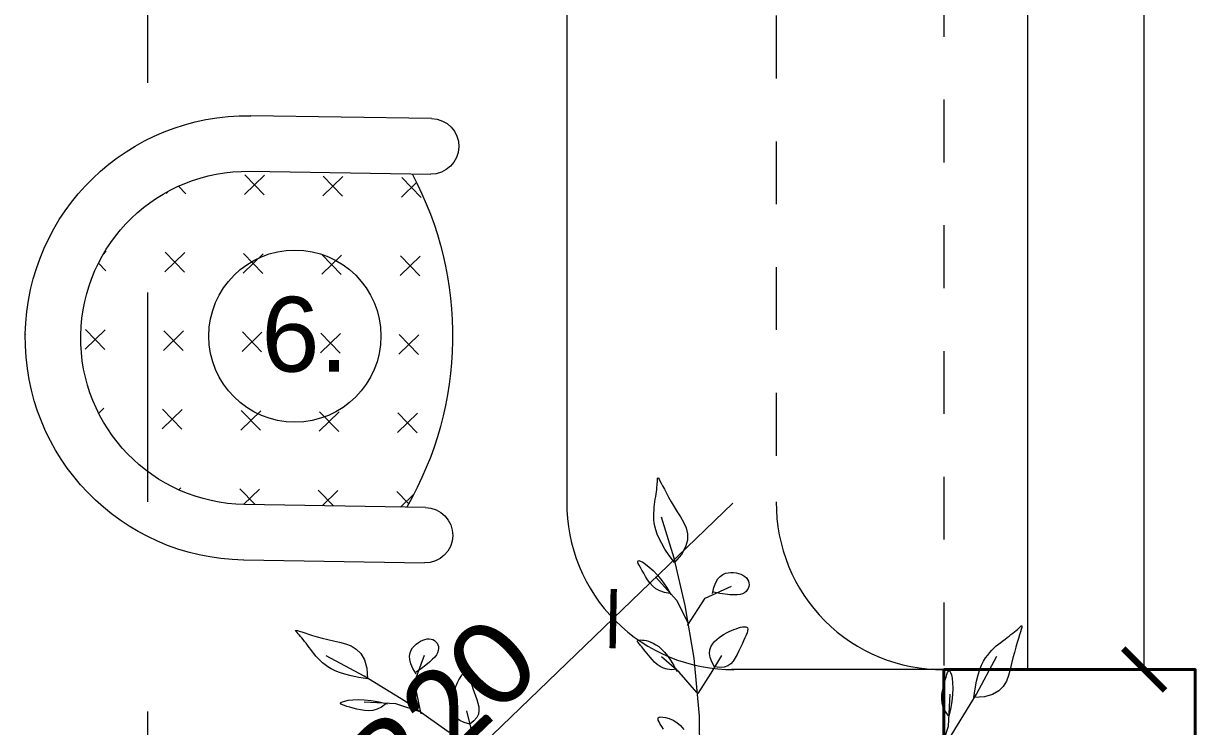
# Model space of a CAD drawing. Header units: centimetres. Extents: x -26724 to 60145, y -23645 to 6771.
# Drawn here: x -19324.9 to -19185.6, y -2460.1 to -2376.2 of the extents above; entities that cross this region are included whole.
import ezdxf

# ---------------------------------------------------------------- set-up
doc = ezdxf.new("R2010")
doc.units = ezdxf.units.CM
for name, pattern in [('AUSGEZOGEN', [0]), ('DALEKOVOD_VN', [5, 2.5, -2.5]), ('PUNKT2_S9', [0.35, 0.15, -0.1, 0, -0.1])]:
    doc.linetypes.add(name, pattern=pattern)
doc.layers.add('3.IZGLED 2', color=7, linetype='Continuous', lineweight=9, true_color=0x4a4a4a)
for name, color, linetype, lineweight in [('4.KOTE', 88, 'Continuous', 15), ('Moebel', 252, 'PUNKT2_S9', 13), ('namestaj', 8, 'Continuous', 9), ('namjestaj', 150, 'Continuous', 5), ('zid', 7, 'Continuous', 40)]:
    doc.layers.add(name, color=color, linetype=linetype, lineweight=lineweight)
doc.layers.add('pozicije', color=7, linetype='Continuous')
doc.styles.add('0.15', font='arial.ttf', dxfattribs={"height": 0.15})
doc.styles.get("Standard").update_dxf_attribs({"font": 'calibri.ttf'})
doc.dimstyles.new('ja 1 50', dxfattribs={"dimtxt": 10, "dimasz": 5, "dimexe": 5, "dimexo": 5, "dimgap": 1, "dimtad": 1, "dimdec": 0, "dimtxsty": 'Standard', "dimblk": 'ARCHTICK', "dimcen": 2.5, "dimclrd": 256, "dimclrt": 7, "dimadec": 0, "dimazin": 0, "dimtfac": 1, "dimtdec": 0, "dimtix": 1, "dimtmove": 1, "dimatfit": 3, "dimldrblk": 'ARCHTICK', "dimfxl": 10, "dimfxlon": 1, "dimlwd": 0, "dimlwe": 9, "dimarcsym": 0})

# ---------------------------------------------------------------- blocks, each defined once
blk = doc.blocks.new('ggggt')
at = {"layer": 'Moebel', "color": 91, "linetype": 'AUSGEZOGEN', "lineweight": 18, "transparency": 33554687}
for p, q in [((1566.51, 2052.95, 13.5), (1566.53, 2053.17, 13.5)), ((1566.53, 2053.17, 13.5), (1566.54, 2053.36, 13.5)), ((1566.54, 2053.36, 13.5), (1566.55, 2053.54, 13.5)), ((1566.55, 2053.68, 13.5), (1566.56, 2053.78, 13.5)), ((1566.55, 2053.54, 13.5), (1566.55, 2053.68, 13.5)), ((1566.56, 2053.78, 13.5), (1566.58, 2053.84, 13.5)), ((1566.58, 2053.84, 13.5), (1566.61, 2053.85, 13.5)), ((1566.61, 2053.85, 13.5), (1566.67, 2053.79, 13.5)), ((1566.67, 2053.79, 13.5), (1566.74, 2053.67, 13.5)), ((1566.74, 2053.67, 13.5), (1566.85, 2053.48, 13.5)), ((1566.85, 2053.48, 13.5), (1566.99, 2053.21, 13.5)), ((1566.99, 2053.21, 13.5), (1567.17, 2052.88, 13.5)), ((1566.35, 2051.6, 13.5), (1566.39, 2051.89, 13.5)), ((1566.39, 2051.89, 13.5), (1566.43, 2052.18, 13.5)), ((1566.43, 2052.18, 13.5), (1566.46, 2052.45, 13.5)), ((1566.46, 2052.45, 13.5), (1566.49, 2052.71, 13.5)), ((1566.49, 2052.71, 13.5), (1566.51, 2052.95, 13.5)), ((1567.17, 2052.88, 13.5), (1567.38, 2052.47, 13.5)), ((1567.38, 2052.47, 13.5), (1567.62, 2052.01, 13.5)), ((1567.62, 2052.01, 13.5), (1567.89, 2051.51, 13.5)), ((1566.18, 2050.32, 13.5), (1566.22, 2050.66, 13.5)), ((1566.22, 2050.66, 13.5), (1566.26, 2050.98, 13.5)), ((1566.26, 2050.98, 13.5), (1566.3, 2051.29, 13.5)), ((1566.3, 2051.29, 13.5), (1566.35, 2051.6, 13.5)), ((1567.89, 2051.51, 13.5), (1568.2, 2050.97, 13.5)), ((1568.2, 2050.97, 13.5), (1568.54, 2050.39, 13.5)), ((1568.54, 2050.39, 13.5), (1568.91, 2049.79, 13.5)), ((1566.13, 2049.63, 13.5), (1566.15, 2049.98, 13.5)), ((1566.13, 2049.26, 13.5), (1566.13, 2049.63, 13.5)), ((1566.14, 2048.88, 13.5), (1566.13, 2049.26, 13.5)), ((1566.15, 2049.98, 13.5), (1566.18, 2050.32, 13.5)), ((1568.54, 2044.24, 13.5), (1567.05, 2049.15, 13.5)), ((1568.91, 2049.79, 13.5), (1569.3, 2049.18, 13.5)), ((1569.3, 2049.18, 13.5), (1569.67, 2048.54, 13.5)), ((1566.18, 2048.48, 13.5), (1566.14, 2048.88, 13.5)), ((1566.25, 2048.07, 13.5), (1566.18, 2048.48, 13.5)), ((1566.36, 2047.62, 13.5), (1566.25, 2048.07, 13.5)), ((1566.52, 2047.13, 13.5), (1566.36, 2047.62, 13.5)), ((1569.67, 2048.54, 13.5), (1569.97, 2047.87, 13.5)), ((1569.97, 2047.87, 13.5), (1570.14, 2047.16, 13.5)), ((1566.75, 2046.6, 13.5), (1566.52, 2047.13, 13.5)), ((1567.06, 2046, 13.5), (1566.75, 2046.6, 13.5)), ((1570.14, 2046.4, 13.5), (1569.91, 2045.58, 13.5)), ((1570.14, 2047.16, 13.5), (1570.14, 2046.4, 13.5)), ((1567.45, 2045.33, 13.5), (1567.06, 2046, 13.5)), ((1567.96, 2044.57, 13.5), (1567.45, 2045.33, 13.5)), ((1569.91, 2045.58, 13.5), (1569.41, 2044.69, 13.5)), ((1564.23, 2043.81, 13.5), (1564.25, 2043.91, 13.5)), ((1564.27, 2043.63, 13.5), (1564.23, 2043.81, 13.5)), ((1564.25, 2043.91, 13.5), (1564.34, 2043.95, 13.5)), ((1564.38, 2043.41, 13.5), (1564.27, 2043.63, 13.5)), ((1564.34, 2043.95, 13.5), (1564.52, 2043.9, 13.5)), ((1564.52, 2043.13, 13.5), (1564.38, 2043.41, 13.5)), ((1564.52, 2043.9, 13.5), (1564.79, 2043.76, 13.5)), ((1564.79, 2043.76, 13.5), (1565.14, 2043.53, 13.5)), ((1565.14, 2043.53, 13.5), (1565.56, 2043.19, 13.5)), ((1568.59, 2043.72, 13.5), (1567.96, 2044.57, 13.5)), ((1569.88, 2038.61, 13.5), (1568.54, 2044.24, 13.5)), ((1569.41, 2044.69, 13.5), (1568.59, 2043.72, 13.5)), ((1568.59, 2043.72, 13.5), (1568.59, 2043.72, 13.5)), ((1564.7, 2042.8, 13.5), (1564.52, 2043.13, 13.5)), ((1564.91, 2042.45, 13.5), (1564.7, 2042.8, 13.5)), ((1565.13, 2042.06, 13.5), (1564.91, 2042.45, 13.5)), ((1565.37, 2041.67, 13.5), (1565.13, 2042.06, 13.5)), ((1565.56, 2043.19, 13.5), (1566.03, 2042.76, 13.5)), ((1566.03, 2042.76, 13.5), (1566.54, 2042.22, 13.5)), ((1568.86, 2039.2, 13.5), (1566.32, 2042.02, 13.5)), ((1566.54, 2042.22, 13.5), (1567.08, 2041.57, 13.5)), ((1573.77, 2041.77, 13.5), (1574.05, 2042.08, 13.5)), ((1574.05, 2042.08, 13.5), (1574.35, 2042.3, 13.5)), ((1574.35, 2042.3, 13.5), (1574.67, 2042.44, 13.5)), ((1574.67, 2042.44, 13.5), (1574.99, 2042.51, 13.5)), ((1574.99, 2042.51, 13.5), (1575.32, 2042.54, 13.5)), ((1575.32, 2042.54, 13.5), (1575.64, 2042.53, 13.5)), ((1575.64, 2042.53, 13.5), (1575.94, 2042.49, 13.5)), ((1575.94, 2042.49, 13.5), (1576.24, 2042.42, 13.5)), ((1576.24, 2042.42, 13.5), (1576.51, 2042.32, 13.5)), ((1576.51, 2042.32, 13.5), (1576.76, 2042.2, 13.5)), ((1576.76, 2042.2, 13.5), (1576.98, 2042.05, 13.5)), ((1576.98, 2042.05, 13.5), (1577.16, 2041.89, 13.5)), ((1565.65, 2041.29, 13.5), (1565.37, 2041.67, 13.5)), ((1565.98, 2040.93, 13.5), (1565.65, 2041.29, 13.5)), ((1566.37, 2040.6, 13.5), (1565.98, 2040.93, 13.5)), ((1567.08, 2041.57, 13.5), (1567.62, 2040.79, 13.5)), ((1567.62, 2040.79, 13.5), (1568.16, 2039.9, 13.5)), ((1572.26, 2039.48, 13.5), (1575.37, 2040.9, 13.5)), ((1573.11, 2040.05, 13.5), (1573.29, 2040.76, 13.5)), ((1573.29, 2040.76, 13.5), (1573.51, 2041.33, 13.5)), ((1573.51, 2041.33, 13.5), (1573.77, 2041.77, 13.5)), ((1577.16, 2041.89, 13.5), (1577.31, 2041.7, 13.5)), ((1577.38, 2040.64, 13.5), (1577.27, 2040.45, 13.5)), ((1577.31, 2041.7, 13.5), (1577.41, 2041.5, 13.5)), ((1577.45, 2040.85, 13.5), (1577.38, 2040.64, 13.5)), ((1577.41, 2041.5, 13.5), (1577.47, 2041.29, 13.5)), ((1577.48, 2041.07, 13.5), (1577.45, 2040.85, 13.5)), ((1577.47, 2041.29, 13.5), (1577.48, 2041.07, 13.5)), ((1566.83, 2040.34, 13.5), (1566.37, 2040.6, 13.5)), ((1567.38, 2040.15, 13.5), (1566.83, 2040.34, 13.5)), ((1568.02, 2040.04, 13.5), (1567.38, 2040.15, 13.5)), ((1570.13, 2036.23, 13.5), (1572.26, 2039.48, 13.5)), ((1573.99, 2040.05, 13.5), (1573.25, 2040.19, 13.5)), ((1574.64, 2039.95, 13.5), (1573.99, 2040.05, 13.5)), ((1575.2, 2039.89, 13.5), (1574.64, 2039.95, 13.5)), ((1575.67, 2039.86, 13.5), (1575.2, 2039.89, 13.5)), ((1576.08, 2039.88, 13.5), (1575.67, 2039.86, 13.5)), ((1576.41, 2039.92, 13.5), (1576.08, 2039.88, 13.5)), ((1576.7, 2040.01, 13.5), (1576.41, 2039.92, 13.5)), ((1576.93, 2040.12, 13.5), (1576.7, 2040.01, 13.5)), ((1577.12, 2040.27, 13.5), (1576.93, 2040.12, 13.5)), ((1577.27, 2040.45, 13.5), (1577.12, 2040.27, 13.5)), ((1570.28, 2036.37, 13.5), (1568.86, 2039.2, 13.5)), ((1570.94, 2032.32, 13.5), (1569.88, 2038.61, 13.5)), ((1523.38, 2035.6, 13.5), (1523.4, 2035.63, 13.5)), ((1523.41, 2035.54, 13.5), (1523.38, 2035.6, 13.5)), ((1523.4, 2035.63, 13.5), (1523.48, 2035.63, 13.5)), ((1523.48, 2035.47, 13.5), (1523.41, 2035.54, 13.5)), ((1523.48, 2035.63, 13.5), (1523.61, 2035.6, 13.5)), ((1523.57, 2035.36, 13.5), (1523.48, 2035.47, 13.5)), ((1523.69, 2035.24, 13.5), (1523.57, 2035.36, 13.5)), ((1523.61, 2035.6, 13.5), (1523.82, 2035.54, 13.5)), ((1523.82, 2035.09, 13.5), (1523.69, 2035.24, 13.5)), ((1523.82, 2035.54, 13.5), (1524.11, 2035.45, 13.5)), ((1523.96, 2034.92, 13.5), (1523.82, 2035.09, 13.5)), ((1524.11, 2035.45, 13.5), (1524.48, 2035.33, 13.5)), ((1524.48, 2035.33, 13.5), (1524.91, 2035.19, 13.5)), ((1524.91, 2035.19, 13.5), (1525.41, 2035.04, 13.5)), ((1574.21, 2034.98, 13.5), (1574.5, 2035.17, 13.5)), ((1574.5, 2035.17, 13.5), (1574.8, 2035.33, 13.5)), ((1574.8, 2035.33, 13.5), (1575.1, 2035.48, 13.5)), ((1575.1, 2035.48, 13.5), (1575.39, 2035.61, 13.5)), ((1575.39, 2035.61, 13.5), (1575.68, 2035.73, 13.5)), ((1575.68, 2035.73, 13.5), (1575.96, 2035.83, 13.5)), ((1575.96, 2035.83, 13.5), (1576.23, 2035.92, 13.5)), ((1576.23, 2035.92, 13.5), (1576.48, 2036, 13.5)), ((1576.48, 2036, 13.5), (1576.71, 2036.05, 13.5)), ((1576.71, 2036.05, 13.5), (1576.91, 2036.07, 13.5)), ((1576.91, 2036.07, 13.5), (1577.08, 2036.06, 13.5)), ((1577.14, 2035.06, 13.5), (1577, 2034.73, 13.5)), ((1577.08, 2036.06, 13.5), (1577.21, 2036.02, 13.5)), ((1577.24, 2035.35, 13.5), (1577.14, 2035.06, 13.5)), ((1577.21, 2036.02, 13.5), (1577.29, 2035.93, 13.5)), ((1577.31, 2035.59, 13.5), (1577.24, 2035.35, 13.5)), ((1577.29, 2035.93, 13.5), (1577.33, 2035.78, 13.5)), ((1577.33, 2035.78, 13.5), (1577.31, 2035.59, 13.5)), ((1608.51, 2034.95, 13.5), (1608.74, 2035.13, 13.5)), ((1608.74, 2035.13, 13.5), (1608.96, 2035.3, 13.5)), ((1608.96, 2035.3, 13.5), (1609.16, 2035.46, 13.5)), ((1609.16, 2035.46, 13.5), (1609.34, 2035.61, 13.5)), ((1609.34, 2035.61, 13.5), (1609.51, 2035.75, 13.5)), ((1609.51, 2035.75, 13.5), (1609.66, 2035.88, 13.5)), ((1609.76, 2035.1, 13.5), (1609.62, 2034.66, 13.5)), ((1609.66, 2035.88, 13.5), (1609.79, 2036, 13.5)), ((1609.87, 2035.46, 13.5), (1609.76, 2035.1, 13.5)), ((1609.79, 2036, 13.5), (1609.89, 2036.1, 13.5)), ((1609.96, 2035.75, 13.5), (1609.87, 2035.46, 13.5)), ((1609.89, 2036.1, 13.5), (1609.97, 2036.16, 13.5)), ((1610.02, 2035.96, 13.5), (1609.96, 2035.75, 13.5)), ((1609.97, 2036.16, 13.5), (1610.02, 2036.19, 13.5)), ((1610.02, 2036.19, 13.5), (1610.05, 2036.17, 13.5)), ((1610.05, 2036.1, 13.5), (1610.02, 2035.96, 13.5)), ((1610.05, 2036.17, 13.5), (1610.05, 2036.1, 13.5)), ((1524.12, 2034.73, 13.5), (1523.96, 2034.92, 13.5)), ((1524.28, 2034.53, 13.5), (1524.12, 2034.73, 13.5)), ((1524.45, 2034.31, 13.5), (1524.28, 2034.53, 13.5)), ((1524.62, 2034.09, 13.5), (1524.45, 2034.31, 13.5)), ((1524.8, 2033.85, 13.5), (1524.62, 2034.09, 13.5)), ((1524.99, 2033.6, 13.5), (1524.8, 2033.85, 13.5)), ((1525.41, 2035.04, 13.5), (1525.96, 2034.88, 13.5)), ((1525.96, 2034.88, 13.5), (1526.56, 2034.71, 13.5)), ((1526.56, 2034.71, 13.5), (1527.21, 2034.55, 13.5)), ((1527.21, 2034.55, 13.5), (1527.89, 2034.38, 13.5)), ((1527.89, 2034.38, 13.5), (1528.6, 2034.23, 13.5)), ((1528.6, 2034.23, 13.5), (1529.31, 2034.04, 13.5)), ((1529.31, 2034.04, 13.5), (1530, 2033.77, 13.5)), ((1530, 2033.77, 13.5), (1530.62, 2033.39, 13.5)), ((1537.34, 2033.54, 13.5), (1537.55, 2033.78, 13.5)), ((1537.55, 2033.78, 13.5), (1537.78, 2034, 13.5)), ((1537.78, 2034, 13.5), (1538.03, 2034.19, 13.5)), ((1538.03, 2034.19, 13.5), (1538.29, 2034.35, 13.5)), ((1538.29, 2034.35, 13.5), (1538.55, 2034.47, 13.5)), ((1538.55, 2034.47, 13.5), (1538.81, 2034.56, 13.5)), ((1538.81, 2034.56, 13.5), (1539.07, 2034.62, 13.5)), ((1539.07, 2034.62, 13.5), (1539.32, 2034.63, 13.5)), ((1539.32, 2034.63, 13.5), (1539.55, 2034.6, 13.5)), ((1539.55, 2034.6, 13.5), (1539.77, 2034.53, 13.5)), ((1539.77, 2034.53, 13.5), (1539.96, 2034.42, 13.5)), ((1539.96, 2034.42, 13.5), (1540.12, 2034.28, 13.5)), ((1540.12, 2034.28, 13.5), (1540.26, 2034.1, 13.5)), ((1540.26, 2034.1, 13.5), (1540.36, 2033.91, 13.5)), ((1540.36, 2033.91, 13.5), (1540.41, 2033.69, 13.5)), ((1540.41, 2033.69, 13.5), (1540.43, 2033.46, 13.5)), ((1564.17, 2034.34, 13.5), (1564.19, 2034.38, 13.5)), ((1564.19, 2034.28, 13.5), (1564.17, 2034.34, 13.5)), ((1564.19, 2034.38, 13.5), (1564.23, 2034.42, 13.5)), ((1564.22, 2034.21, 13.5), (1564.19, 2034.28, 13.5)), ((1564.28, 2034.13, 13.5), (1564.22, 2034.21, 13.5)), ((1564.23, 2034.42, 13.5), (1564.31, 2034.45, 13.5)), ((1564.36, 2034.04, 13.5), (1564.28, 2034.13, 13.5)), ((1564.31, 2034.45, 13.5), (1564.42, 2034.47, 13.5)), ((1564.45, 2033.93, 13.5), (1564.36, 2034.04, 13.5)), ((1564.42, 2034.47, 13.5), (1564.58, 2034.49, 13.5)), ((1564.55, 2033.81, 13.5), (1564.45, 2033.93, 13.5)), ((1564.67, 2033.67, 13.5), (1564.55, 2033.81, 13.5)), ((1564.58, 2034.49, 13.5), (1564.76, 2034.48, 13.5)), ((1564.8, 2033.51, 13.5), (1564.67, 2033.67, 13.5)), ((1564.76, 2034.48, 13.5), (1564.97, 2034.46, 13.5)), ((1564.97, 2034.46, 13.5), (1565.21, 2034.42, 13.5)), ((1565.21, 2034.42, 13.5), (1565.47, 2034.34, 13.5)), ((1565.47, 2034.34, 13.5), (1565.75, 2034.24, 13.5)), ((1565.75, 2034.24, 13.5), (1566.05, 2034.1, 13.5)), ((1566.05, 2034.1, 13.5), (1566.37, 2033.92, 13.5)), ((1566.37, 2033.92, 13.5), (1566.7, 2033.69, 13.5)), ((1566.7, 2033.69, 13.5), (1567.04, 2033.4, 13.5)), ((1572.81, 2033.3, 13.5), (1572.93, 2033.67, 13.5)), ((1572.93, 2033.67, 13.5), (1573.12, 2034, 13.5)), ((1573.12, 2034, 13.5), (1573.36, 2034.29, 13.5)), ((1573.36, 2034.29, 13.5), (1573.64, 2034.54, 13.5)), ((1573.64, 2034.54, 13.5), (1573.92, 2034.77, 13.5)), ((1573.92, 2034.77, 13.5), (1574.21, 2034.98, 13.5)), ((1576.65, 2033.99, 13.5), (1576.45, 2033.59, 13.5)), ((1576.83, 2034.38, 13.5), (1576.65, 2033.99, 13.5)), ((1577, 2034.73, 13.5), (1576.83, 2034.38, 13.5)), ((1606.73, 2033.54, 13.5), (1606.99, 2033.77, 13.5)), ((1606.99, 2033.77, 13.5), (1607.25, 2033.99, 13.5)), ((1607.25, 2033.99, 13.5), (1607.52, 2034.2, 13.5)), ((1607.52, 2034.2, 13.5), (1607.77, 2034.39, 13.5)), ((1607.77, 2034.39, 13.5), (1608.03, 2034.58, 13.5)), ((1608.03, 2034.58, 13.5), (1608.27, 2034.77, 13.5)), ((1608.27, 2034.77, 13.5), (1608.51, 2034.95, 13.5)), ((1609.47, 2034.17, 13.5), (1609.31, 2033.62, 13.5)), ((1609.62, 2034.66, 13.5), (1609.47, 2034.17, 13.5)), ((1525.18, 2033.35, 13.5), (1524.99, 2033.6, 13.5)), ((1525.38, 2033.09, 13.5), (1525.18, 2033.35, 13.5)), ((1525.58, 2032.83, 13.5), (1525.38, 2033.09, 13.5)), ((1525.8, 2032.57, 13.5), (1525.58, 2032.83, 13.5)), ((1526.04, 2032.3, 13.5), (1525.8, 2032.57, 13.5)), ((1526.3, 2032.04, 13.5), (1526.04, 2032.3, 13.5)), ((1531.56, 2030.19, 13.5), (1527.03, 2032.61, 13.5)), ((1530.62, 2033.39, 13.5), (1531.16, 2032.86, 13.5)), ((1531.16, 2032.86, 13.5), (1531.58, 2032.12, 13.5)), ((1536.98, 2032.57, 13.5), (1537.03, 2032.94, 13.5)), ((1537, 2032.14, 13.5), (1536.98, 2032.57, 13.5)), ((1537.03, 2032.94, 13.5), (1537.16, 2033.26, 13.5)), ((1537.16, 2033.26, 13.5), (1537.34, 2033.54, 13.5)), ((1537.55, 2029.46, 13.5), (1538.75, 2032.67, 13.5)), ((1539.97, 2032.44, 13.5), (1539.69, 2032.15, 13.5)), ((1540.18, 2032.71, 13.5), (1539.97, 2032.44, 13.5)), ((1540.32, 2032.97, 13.5), (1540.18, 2032.71, 13.5)), ((1540.4, 2033.22, 13.5), (1540.32, 2032.97, 13.5)), ((1540.43, 2033.46, 13.5), (1540.4, 2033.22, 13.5)), ((1564.94, 2033.34, 13.5), (1564.8, 2033.51, 13.5)), ((1565.1, 2033.14, 13.5), (1564.94, 2033.34, 13.5)), ((1565.28, 2032.93, 13.5), (1565.1, 2033.14, 13.5)), ((1565.48, 2032.69, 13.5), (1565.28, 2032.93, 13.5)), ((1565.7, 2032.43, 13.5), (1565.48, 2032.69, 13.5)), ((1565.94, 2032.14, 13.5), (1565.7, 2032.43, 13.5)), ((1569.15, 2030.65, 13.5), (1567.03, 2032.48, 13.5)), ((1567.04, 2033.4, 13.5), (1567.39, 2033.04, 13.5)), ((1567.39, 2033.04, 13.5), (1567.75, 2032.6, 13.5)), ((1567.75, 2032.6, 13.5), (1568.12, 2032.07, 13.5)), ((1571.57, 2025.41, 13.5), (1570.94, 2032.32, 13.5)), ((1572.77, 2032.88, 13.5), (1572.81, 2033.3, 13.5)), ((1572.84, 2032.41, 13.5), (1572.77, 2032.88, 13.5)), ((1573.04, 2031.88, 13.5), (1572.84, 2032.41, 13.5)), ((1572.97, 2030.51, 13.5), (1574.25, 2032.63, 13.5)), ((1575.84, 2032.35, 13.5), (1575.6, 2031.97, 13.5)), ((1576.05, 2032.76, 13.5), (1575.84, 2032.35, 13.5)), ((1576.25, 2033.18, 13.5), (1576.05, 2032.76, 13.5)), ((1576.45, 2033.59, 13.5), (1576.25, 2033.18, 13.5)), ((1604.62, 2028.02, 13.5), (1607.04, 2032.55, 13.5)), ((1605.47, 2031.95, 13.5), (1605.71, 2032.34, 13.5)), ((1605.71, 2032.34, 13.5), (1605.96, 2032.69, 13.5)), ((1605.96, 2032.69, 13.5), (1606.21, 2033, 13.5)), ((1606.21, 2033, 13.5), (1606.47, 2033.28, 13.5)), ((1606.47, 2033.28, 13.5), (1606.73, 2033.54, 13.5)), ((1608.97, 2032.37, 13.5), (1608.81, 2031.69, 13.5)), ((1609.14, 2033.01, 13.5), (1608.97, 2032.37, 13.5)), ((1609.31, 2033.62, 13.5), (1609.14, 2033.01, 13.5)), ((1526.58, 2031.78, 13.5), (1526.3, 2032.04, 13.5)), ((1526.89, 2031.53, 13.5), (1526.58, 2031.78, 13.5)), ((1527.23, 2031.28, 13.5), (1526.89, 2031.53, 13.5)), ((1527.62, 2031.04, 13.5), (1527.23, 2031.28, 13.5)), ((1528.08, 2030.82, 13.5), (1527.62, 2031.04, 13.5)), ((1531.58, 2032.12, 13.5), (1531.86, 2031.13, 13.5)), ((1531.86, 2031.13, 13.5), (1531.95, 2029.86, 13.5)), ((1537.13, 2031.66, 13.5), (1537, 2032.14, 13.5)), ((1537.37, 2031.1, 13.5), (1537.13, 2031.66, 13.5)), ((1537.75, 2030.46, 13.5), (1537.37, 2031.1, 13.5)), ((1538.38, 2031.09, 13.5), (1537.75, 2030.66, 13.5)), ((1538.9, 2031.48, 13.5), (1538.38, 2031.09, 13.5)), ((1539.34, 2031.83, 13.5), (1538.9, 2031.48, 13.5)), ((1539.69, 2032.15, 13.5), (1539.34, 2031.83, 13.5)), ((1566.21, 2031.85, 13.5), (1565.94, 2032.14, 13.5)), ((1566.52, 2031.58, 13.5), (1566.21, 2031.85, 13.5)), ((1566.87, 2031.33, 13.5), (1566.52, 2031.58, 13.5)), ((1567.27, 2031.13, 13.5), (1566.87, 2031.33, 13.5)), ((1567.73, 2030.99, 13.5), (1567.27, 2031.13, 13.5)), ((1568.26, 2030.94, 13.5), (1567.73, 2030.99, 13.5)), ((1568.12, 2032.07, 13.5), (1568.49, 2031.44, 13.5)), ((1568.86, 2030.99, 13.5), (1568.26, 2030.94, 13.5)), ((1568.49, 2031.44, 13.5), (1568.86, 2030.71, 13.5)), ((1573.38, 2031.28, 13.5), (1573.04, 2031.88, 13.5)), ((1574.01, 2031.19, 13.5), (1573.38, 2031.28, 13.5)), ((1573.38, 2031.28, 13.5), (1573.38, 2031.28, 13.5)), ((1574.53, 2031.24, 13.5), (1574.01, 2031.19, 13.5)), ((1574.96, 2031.4, 13.5), (1574.53, 2031.24, 13.5)), ((1575.31, 2031.65, 13.5), (1574.96, 2031.4, 13.5)), ((1575.6, 2031.97, 13.5), (1575.31, 2031.65, 13.5)), ((1604.82, 2030.31, 13.5), (1605.02, 2030.95, 13.5)), ((1605.02, 2030.95, 13.5), (1605.24, 2031.49, 13.5)), ((1605.24, 2031.49, 13.5), (1605.47, 2031.95, 13.5)), ((1608.65, 2030.98, 13.5), (1608.46, 2030.26, 13.5)), ((1608.81, 2031.69, 13.5), (1608.65, 2030.98, 13.5)), ((1528.62, 2030.6, 13.5), (1528.08, 2030.82, 13.5)), ((1529.26, 2030.39, 13.5), (1528.62, 2030.6, 13.5)), ((1530.02, 2030.2, 13.5), (1529.26, 2030.39, 13.5)), ((1530.91, 2030.02, 13.5), (1530.02, 2030.2, 13.5)), ((1531.95, 2029.86, 13.5), (1530.91, 2030.02, 13.5)), ((1536.49, 2027.16, 13.5), (1531.56, 2030.19, 13.5)), ((1531.95, 2029.86, 13.5), (1531.95, 2029.86, 13.5)), ((1542.62, 2029.22, 13.5), (1542.75, 2029.5, 13.5)), ((1542.75, 2029.5, 13.5), (1542.87, 2029.75, 13.5)), ((1542.87, 2029.75, 13.5), (1543, 2029.98, 13.5)), ((1543, 2029.98, 13.5), (1543.12, 2030.18, 13.5)), ((1543.12, 2030.18, 13.5), (1543.25, 2030.34, 13.5)), ((1543.25, 2030.34, 13.5), (1543.37, 2030.45, 13.5)), ((1543.37, 2030.45, 13.5), (1543.5, 2030.51, 13.5)), ((1543.5, 2030.51, 13.5), (1543.62, 2030.5, 13.5)), ((1543.62, 2030.5, 13.5), (1543.75, 2030.43, 13.5)), ((1543.75, 2030.43, 13.5), (1543.87, 2030.28, 13.5)), ((1543.87, 2030.28, 13.5), (1544, 2030.06, 13.5)), ((1544, 2030.06, 13.5), (1544.13, 2029.78, 13.5)), ((1544.13, 2029.78, 13.5), (1544.26, 2029.45, 13.5)), ((1571.27, 2028.24, 13.5), (1569.15, 2030.65, 13.5)), ((1571.41, 2028.1, 13.5), (1572.97, 2030.51, 13.5)), ((1600.78, 2029.32, 13.5), (1600.89, 2029.72, 13.5)), ((1600.89, 2029.72, 13.5), (1600.99, 2030.07, 13.5)), ((1600.99, 2030.07, 13.5), (1601.09, 2030.37, 13.5)), ((1601.09, 2030.37, 13.5), (1601.18, 2030.61, 13.5)), ((1601.18, 2030.61, 13.5), (1601.27, 2030.76, 13.5)), ((1601.27, 2030.76, 13.5), (1601.35, 2030.82, 13.5)), ((1601.35, 2030.82, 13.5), (1601.44, 2030.78, 13.5)), ((1601.44, 2030.78, 13.5), (1601.53, 2030.62, 13.5)), ((1601.53, 2030.62, 13.5), (1601.63, 2030.33, 13.5)), ((1601.63, 2030.33, 13.5), (1601.71, 2029.92, 13.5)), ((1601.71, 2029.92, 13.5), (1601.78, 2029.39, 13.5)), ((1604.45, 2028.66, 13.5), (1604.62, 2029.56, 13.5)), ((1604.62, 2029.56, 13.5), (1604.82, 2030.31, 13.5)), ((1608.2, 2029.58, 13.5), (1607.82, 2028.95, 13.5)), ((1608.46, 2030.26, 13.5), (1608.2, 2029.58, 13.5)), ((1538.35, 2025.66, 13.5), (1537.55, 2029.46, 13.5)), ((1542.19, 2028, 13.5), (1542.28, 2028.32, 13.5)), ((1542.28, 2028.32, 13.5), (1542.39, 2028.64, 13.5)), ((1542.39, 2028.64, 13.5), (1542.5, 2028.94, 13.5)), ((1542.5, 2028.94, 13.5), (1542.62, 2029.22, 13.5)), ((1544.26, 2029.45, 13.5), (1544.39, 2029.08, 13.5)), ((1544.39, 2029.08, 13.5), (1544.53, 2028.68, 13.5)), ((1544.53, 2028.68, 13.5), (1544.68, 2028.26, 13.5)), ((1544.68, 2028.26, 13.5), (1544.83, 2027.83, 13.5)), ((1600.49, 2027.97, 13.5), (1600.57, 2028.44, 13.5)), ((1600.57, 2028.44, 13.5), (1600.67, 2028.89, 13.5)), ((1600.67, 2028.89, 13.5), (1600.78, 2029.32, 13.5)), ((1601.78, 2029.39, 13.5), (1601.8, 2028.75, 13.5)), ((1601.8, 2028.75, 13.5), (1601.78, 2028, 13.5)), ((1604.29, 2027.62, 13.5), (1604.45, 2028.66, 13.5)), ((1607.28, 2028.42, 13.5), (1606.54, 2027.99, 13.5)), ((1607.82, 2028.95, 13.5), (1607.28, 2028.42, 13.5)), ((1528.75, 2026.93, 13.5), (1528.79, 2027.02, 13.5)), ((1528.81, 2026.84, 13.5), (1528.75, 2026.93, 13.5)), ((1528.79, 2027.02, 13.5), (1528.96, 2027.11, 13.5)), ((1528.97, 2026.75, 13.5), (1528.81, 2026.84, 13.5)), ((1528.96, 2027.11, 13.5), (1529.24, 2027.2, 13.5)), ((1529.2, 2026.66, 13.5), (1528.97, 2026.75, 13.5)), ((1529.24, 2027.2, 13.5), (1529.66, 2027.29, 13.5)), ((1529.66, 2027.29, 13.5), (1530.19, 2027.35, 13.5)), ((1530.19, 2027.35, 13.5), (1530.83, 2027.38, 13.5)), ((1530.83, 2027.38, 13.5), (1531.57, 2027.36, 13.5)), ((1535.35, 2026.86, 13.5), (1531.55, 2027.06, 13.5)), ((1531.57, 2027.36, 13.5), (1532.41, 2027.27, 13.5)), ((1532.41, 2027.27, 13.5), (1533.34, 2027.11, 13.5)), ((1533.34, 2027.11, 13.5), (1534.35, 2026.86, 13.5)), ((1534.15, 2026.86, 13.5), (1533.63, 2026.48, 13.5)), ((1538.35, 2025.86, 13.5), (1535.35, 2026.86, 13.5)), ((1541.68, 2023.46, 13.5), (1536.49, 2027.16, 13.5)), ((1542.01, 2026.57, 13.5), (1542.02, 2026.94, 13.5)), ((1542.02, 2026.94, 13.5), (1542.05, 2027.31, 13.5)), ((1542.05, 2027.31, 13.5), (1542.11, 2027.66, 13.5)), ((1542.11, 2027.66, 13.5), (1542.19, 2028, 13.5)), ((1544.83, 2027.83, 13.5), (1544.99, 2027.39, 13.5)), ((1544.99, 2027.39, 13.5), (1545.12, 2026.95, 13.5)), ((1545.12, 2026.95, 13.5), (1545.22, 2026.51, 13.5)), ((1600.47, 2027.48, 13.5), (1600.49, 2027.97, 13.5)), ((1600.52, 2026.98, 13.5), (1600.47, 2027.48, 13.5)), ((1600.66, 2026.47, 13.5), (1600.52, 2026.98, 13.5)), ((1601.28, 2024.22, 13.5), (1601.48, 2028.02, 13.5)), ((1601.7, 2027.16, 13.5), (1601.54, 2026.23, 13.5)), ((1601.59, 2023.09, 13.5), (1604.62, 2028.02, 13.5)), ((1601.78, 2028, 13.5), (1601.7, 2027.16, 13.5)), ((1605.56, 2027.72, 13.5), (1604.29, 2027.62, 13.5)), ((1604.29, 2027.62, 13.5), (1604.29, 2027.62, 13.5)), ((1606.54, 2027.99, 13.5), (1605.56, 2027.72, 13.5)), ((1529.5, 2026.57, 13.5), (1529.2, 2026.66, 13.5)), ((1529.86, 2026.47, 13.5), (1529.5, 2026.57, 13.5)), ((1530.25, 2026.36, 13.5), (1529.86, 2026.47, 13.5)), ((1530.68, 2026.24, 13.5), (1530.25, 2026.36, 13.5)), ((1531.13, 2026.14, 13.5), (1530.68, 2026.24, 13.5)), ((1531.6, 2026.07, 13.5), (1531.13, 2026.14, 13.5)), ((1532.09, 2026.05, 13.5), (1531.6, 2026.07, 13.5)), ((1532.59, 2026.09, 13.5), (1532.09, 2026.05, 13.5)), ((1533.11, 2026.23, 13.5), (1532.59, 2026.09, 13.5)), ((1533.63, 2026.48, 13.5), (1533.11, 2026.23, 13.5)), ((1542.04, 2026.19, 13.5), (1542.01, 2026.57, 13.5)), ((1542.13, 2025.83, 13.5), (1542.04, 2026.19, 13.5)), ((1542.31, 2025.48, 13.5), (1542.13, 2025.83, 13.5)), ((1542.58, 2025.16, 13.5), (1542.31, 2025.48, 13.5)), ((1544.4, 2023.62, 13.5), (1543.8, 2026.02, 13.5)), ((1545.18, 2025.65, 13.5), (1544.99, 2025.24, 13.5)), ((1545.25, 2026.08, 13.5), (1545.18, 2025.65, 13.5)), ((1545.22, 2026.51, 13.5), (1545.25, 2026.08, 13.5)), ((1566.74, 2025.26, 13.5), (1566.91, 2025.3, 13.5)), ((1566.91, 2025.3, 13.5), (1567.18, 2025.28, 13.5)), ((1571.64, 2017.94, 13.5), (1571.57, 2025.41, 13.5)), ((1600.91, 2025.95, 13.5), (1600.66, 2026.47, 13.5)), ((1601.28, 2025.42, 13.5), (1600.91, 2025.95, 13.5)), ((1601.54, 2026.23, 13.5), (1601.28, 2025.22, 13.5)), ((1542.96, 2024.87, 13.5), (1542.58, 2025.16, 13.5)), ((1543.48, 2024.64, 13.5), (1542.96, 2024.87, 13.5)), ((1544.15, 2024.46, 13.5), (1543.48, 2024.64, 13.5)), ((1544.65, 2024.84, 13.5), (1544.15, 2024.46, 13.5)), ((1544.15, 2024.46, 13.5), (1544.15, 2024.46, 13.5)), ((1544.99, 2025.24, 13.5), (1544.65, 2024.84, 13.5)), ((1566.62, 2025.07, 13.5), (1566.64, 2025.19, 13.5)), ((1566.65, 2024.91, 13.5), (1566.62, 2025.07, 13.5)), ((1566.64, 2025.19, 13.5), (1566.74, 2025.26, 13.5)), ((1566.74, 2024.71, 13.5), (1566.65, 2024.91, 13.5)), ((1566.88, 2024.46, 13.5), (1566.74, 2024.71, 13.5)), ((1567.06, 2024.17, 13.5), (1566.88, 2024.46, 13.5)), ((1567.27, 2023.85, 13.5), (1567.06, 2024.17, 13.5)), ((1567.18, 2025.28, 13.5), (1567.53, 2025.22, 13.5)), ((1567.53, 2025.22, 13.5), (1567.95, 2025.11, 13.5)), ((1567.95, 2025.11, 13.5), (1568.41, 2024.92, 13.5)), ((1568.41, 2024.92, 13.5), (1568.87, 2024.65, 13.5)), ((1568.87, 2024.65, 13.5), (1569.32, 2024.29, 13.5)), ((1569.32, 2024.29, 13.5), (1569.72, 2023.82, 13.5)), ((1600.28, 2021.22, 13.5), (1601.28, 2024.22, 13.5))]:
    blk.add_line(p, q, dxfattribs=at)
blk = doc.blocks.new('gggddgdgd')
at = {"layer": 'namjestaj', "transparency": 33554687}
for p, q in [((1592.56, 1135.36, 13.5), (1614.15, 1135.7, 13.5)), ((1614.25, 1129.08, 13.5), (1592.67, 1128.74, 13.5)), ((1593.83, 1125.96, 13.5), (1596.13, 1128.34, 13.5)), ((1603.15, 1128.45, 13.5), (1605.53, 1126.15, 13.5)), ((1603.19, 1126.11, 13.5), (1605.49, 1128.49, 13.5)), ((1612.51, 1128.6, 13.5), (1614.89, 1126.3, 13.5)), ((1612.55, 1126.26, 13.5), (1614.85, 1128.64, 13.5)), ((1594.35, 1127.75, 13.5), (1596.17, 1126, 13.5)), ((1621.91, 1126.41, 13.5), (1622.78, 1127.31, 13.5)), ((1623.97, 1126.72, 13.5), (1624.25, 1126.45, 13.5)), ((1593.94, 1118.94, 13.5), (1596.32, 1116.64, 13.5)), ((1593.98, 1116.6, 13.5), (1596.28, 1118.98, 13.5)), ((1603.3, 1119.09, 13.5), (1605.68, 1116.79, 13.5)), ((1603.34, 1116.75, 13.5), (1605.64, 1119.13, 13.5)), ((1612.66, 1119.24, 13.5), (1615.04, 1116.94, 13.5)), ((1612.7, 1116.9, 13.5), (1615, 1119.28, 13.5)), ((1622.02, 1119.39, 13.5), (1624.4, 1117.08, 13.5)), ((1622.06, 1117.05, 13.5), (1624.36, 1119.43, 13.5)), ((1631.38, 1119.54, 13.5), (1631.76, 1119.17, 13.5)), ((1631.42, 1117.2, 13.5), (1632.32, 1118.13, 13.5)), ((1631.53, 1110.18, 13.5), (1633.91, 1107.87, 13.5)), ((1631.57, 1107.84, 13.5), (1633.87, 1110.21, 13.5)), ((1594.09, 1109.58, 13.5), (1596.47, 1107.28, 13.5)), ((1594.13, 1107.24, 13.5), (1596.43, 1109.62, 13.5)), ((1603.45, 1109.73, 13.5), (1605.83, 1107.43, 13.5)), ((1603.49, 1107.39, 13.5), (1605.79, 1109.77, 13.5)), ((1612.81, 1109.88, 13.5), (1615.19, 1107.57, 13.5)), ((1612.85, 1107.54, 13.5), (1615.15, 1109.91, 13.5)), ((1622.17, 1110.03, 13.5), (1624.55, 1107.72, 13.5)), ((1622.21, 1107.69, 13.5), (1624.51, 1110.06, 13.5)), ((1634.43, 1109.5, 13.5), (1634.43, 1109.54, 13.5)), ((1641.05, 1109.65, 13.5), (1641.05, 1109.61, 13.5)), ((1603.64, 1098.03, 13.5), (1605.94, 1100.4, 13.5)), ((1612.96, 1100.52, 13.5), (1615.34, 1098.21, 13.5)), ((1613, 1098.18, 13.5), (1615.3, 1100.55, 13.5)), ((1622.32, 1100.67, 13.5), (1624.7, 1098.36, 13.5)), ((1622.36, 1098.33, 13.5), (1624.66, 1100.7, 13.5)), ((1631.68, 1100.81, 13.5), (1632.29, 1100.22, 13.5)), ((1594.24, 1100.22, 13.5), (1596.62, 1097.91, 13.5)), ((1594.28, 1097.88, 13.5), (1596.58, 1100.26, 13.5)), ((1603.6, 1100.37, 13.5), (1605.98, 1098.06, 13.5)), ((1595.29, 1089.41, 13.5), (1596.73, 1090.89, 13.5)), ((1603.75, 1091.01, 13.5), (1605.63, 1089.18, 13.5)), ((1604.26, 1089.16, 13.5), (1606.09, 1091.04, 13.5)), ((1613.11, 1091.16, 13.5), (1615, 1089.33, 13.5)), ((1613.62, 1089.31, 13.5), (1615.45, 1091.19, 13.5)), ((1622.47, 1091.3, 13.5), (1622.71, 1091.07, 13.5)), ((1593.3, 1088.98, 13.5), (1614.89, 1089.33, 13.5)), ((1594.65, 1090.6, 13.5), (1596.27, 1089.03, 13.5)), ((1614.99, 1082.71, 13.5), (1593.41, 1082.36, 13.5))]:
    blk.add_line(p, q, dxfattribs=at)
for centre, radius, start, end in [((1592.62, 1132.05, 13.5), 3.31, 90.9137, 270.9137), ((1614.57, 1109.22, 13.5), 26.48, 0.9137, 90.9137), ((1631.21, 1109.47, 13.5), 41.14, 152.0171, 209.8102), ((1614.57, 1109.22, 13.5), 19.86, 0.9137, 90.9137), ((1614.57, 1109.18, 13.5), 19.86, 270.9137, 0.9137), ((1614.57, 1109.18, 13.5), 26.48, 270.9137, 0.9137), ((1593.36, 1085.67, 13.5), 3.31, 90.9137, 270.9137)]:
    blk.add_arc(centre, radius, start, end, dxfattribs=at)
blk = doc.blocks.new('_ArchTick')
at = {"color": 0, "linetype": 'ByBlock', "const_width": 0.15}
blk.add_lwpolyline([(-0.5, -0.5), (0.5, 0.5)], dxfattribs=at)
blk = doc.blocks.new('*D2640')
at = {"layer": '4.KOTE', "color": 0, "lineweight": 9, "transparency": 16777216}
for p, q in [((-19200.72, -1890.26), (-19186.17, -1890.26)), ((-19200.44, -2453.26), (-19186.17, -2453.26))]:
    blk.add_line(p, q, dxfattribs=at)
at = {"layer": '4.KOTE', "lineweight": 0, "transparency": 16777216}
blk.add_line((-19191.17, -2453.26), (-19191.17, -1890.26), dxfattribs=at)
at = {"layer": 'Defpoints', "color": 0, "transparency": 16777216}
for p in [(-19240.07, -1890.26, 13.5), (-19191.17, -1890.26), (-19227.74, -2453.26, 13.5)]:
    blk.add_point(p, dxfattribs=at)
at = {"layer": '4.KOTE', "lineweight": 0, "transparency": 16777216, "xscale": 5, "yscale": 5, "zscale": 5}
for p, rotation in [((-19191.17, -1890.26), 90), ((-19191.17, -2453.26), 270)]:
    blk.add_blockref('_ArchTick', p, dxfattribs=dict(at, rotation=rotation))
at = {"layer": '4.KOTE', "color": 7, "transparency": 16777216, "insert": (-19197.29, -2171.76), "char_height": 10, "attachment_point": 5, "rotation": 90}
blk.add_mtext('563', dxfattribs=at)
blk = doc.blocks.new('*D2419')
at = {"layer": '4.KOTE', "lineweight": 0, "transparency": 16777216}
for p in [(-19240.24, -2433.43), (-19279.51, -2471.2)]:
    blk.add_line(p, (-19254.53, -2447.18), dxfattribs=at)
at = {"layer": 'Defpoints', "color": 0, "transparency": 16777216}
for p in [(-19240.24, -2433.43, 13.5), (-19254.53, -2447.18, 13.5)]:
    blk.add_point(p, dxfattribs=at)
at = {"layer": '4.KOTE', "lineweight": 0, "transparency": 16777216, "xscale": 5, "yscale": 5, "zscale": 5, "rotation": 43.88872188394533}
blk.add_blockref('_ArchTick', (-19254.53, -2447.18), dxfattribs=at)
at = {"layer": '4.KOTE', "color": 7, "transparency": 16777216, "insert": (-19274.87, -2458.24), "char_height": 10, "attachment_point": 5, "rotation": 43.8887}
blk.add_mtext('R20', dxfattribs=at)

msp = doc.modelspace()

# ---------------------------------------------------------------- linework, layer by layer
at = {"layer": '3.IZGLED 2', "color": 32, "linetype": 'DALEKOVOD_VN', "ltscale": 10, "true_color": 0xcd6928}
msp.add_line((-19310.07, -2533.26, 13.5), (-19310.07, -1320.26, 13.5), dxfattribs=at)
at = {"layer": 'namestaj'}
msp.add_circle((-19292.51, -2413.48), 10.27, dxfattribs=at)
at = {"layer": 'namjestaj', "linetype": 'DALEKOVOD_VN', "ltscale": 3}
msp.add_line((-19215.07, -1890.26, 27), (-19215.07, -2453.26, 27), dxfattribs=at)
at = {"layer": 'namjestaj'}
for p, q in [((-19205.07, -1890.25, 13.5), (-19205.07, -2453.26, 13.5)), ((-19260.07, -1910.26, 13.5), (-19260.07, -2433.26, 13.5))]:
    msp.add_line(p, q, dxfattribs=at)
at = {"layer": 'namjestaj', "linetype": 'DALEKOVOD_VN', "ltscale": 3, "elevation": 13.5}
msp.add_lwpolyline([(-19215.07, -1890.25, 0.419151), (-19235.07, -1910.25), (-19235.07, -2433.48)], format="xyb", dxfattribs=at)
at = {"layer": 'namjestaj', "elevation": 13.5}
msp.add_lwpolyline([(-19215.07, -2453.26), (-19240.41, -2453.26)], dxfattribs=at)
at = {"layer": 'namjestaj'}
for centre in [(-19240.24, -2433.43, 13.5), (-19215.24, -2433.43, 13.5)]:
    msp.add_arc(centre, 19.83, 179.5179, 270.4821, dxfattribs=at)
at = {"layer": 'zid', "color": 32, "ltscale": 12, "true_color": 0xcd6928, "elevation": 13.5}
msp.add_lwpolyline([(-19215.07, -2453.26), (-19185.07, -2453.26), (-19185.07, -2533.26), (-19215.07, -2533.26)], close=True, dxfattribs=at)

# ---------------------------------------------------------------- block references
at = {"xscale": -1}
msp.add_blockref('gggddgdgd', (-17683.63, -3522.9), dxfattribs=at)
msp.add_blockref('ggggt', (-20815.8, -4484.22, 13.5))

# ---------------------------------------------------------------- texts
at = {"layer": 'pozicije', "style": '0.15'}
msp.add_text('6.', height=8.93, dxfattribs=at).set_placement((-19296.51, -2417.72))

# ---------------------------------------------------------------- dimensions: what is measured, and where the dimension line sits
at = {"layer": '4.KOTE'}
dim = msp.add_linear_dim(base=(-19191.17, -1890.26), p1=(-19227.74, -2453.26, 13.5), p2=(-19240.07, -1890.26, 13.5), angle=90, dimstyle='ja 1 50', dxfattribs=at)
dim.commit()
dim.dimension.update_dxf_attribs({"geometry": '*D2640', "text_midpoint": (-19197.29, -2171.76)})
dim = msp.add_radius_dim(center=(-19240.24, -2433.43, 13.5), mpoint=(-19254.53, -2447.18, 13.5), dimstyle='ja 1 50', dxfattribs=at)
dim.commit()
dim.dimension.update_dxf_attribs({"geometry": '*D2419', "text_midpoint": (-19274.87, -2458.24)})

doc.saveas('drawing.dxf')
